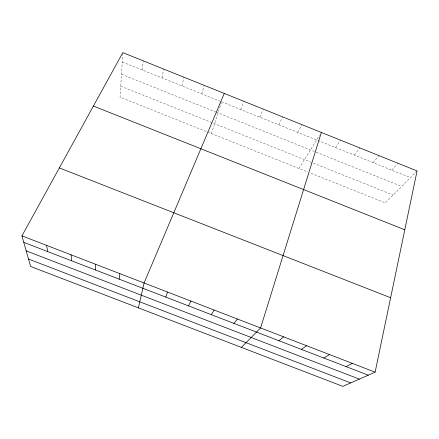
<?xml version="1.0" encoding="UTF-8"?>
<svg xmlns="http://www.w3.org/2000/svg" width="439" height="439" viewBox="0 0 439 439"><rect width="100%" height="100%" fill="white"/><g stroke="black" fill="none" stroke-linecap="round" stroke-linejoin="round"><path stroke-width="0.33" stroke-dasharray="2.19 1.65" d="M122.772 53.3L120.05 97.151L207.016 131.826M142.22 69.982L143.229 60.84M162.15 77.977L163.582 69.027M182.02 85.951L183.875 77.182M201.83 93.902L204.108 85.32M211.4 133.577L221.377 102.485M240.709 109.509L243.81 101.277M259.773 117.158L263.274 109.108M278.787 124.791L282.689 116.911M297.746 132.397L302.048 124.692M298.915 168.472L319.543 135.349M335.511 147.553L340.598 140.195M354.317 155.104L359.793 147.91M373.068 162.628L378.934 155.604M391.769 170.134L398.019 163.275M417.05 170.93L385.321 202.922L310.082 172.922M120.73 86.187L393.146 195.031M207.642 132.079L307.602 171.934M122.234 61.959L220.351 101.338M221.585 101.832L410.416 177.619M121.471 74.24L215.554 111.912M216.175 112.164L315.526 151.943M316.162 152.201L401.669 186.438"/><path stroke-width="0.66" d="M95.482 270.007L95.488 264.24M119.216 279.16L119.825 273.634M375.125 372.162L417.05 170.93L122.816 52.636L21.95 235.858L30.609 266.473L342.854 386.364L375.125 372.162L21.95 235.858M138.373 307.849L144.08 282.99L224.285 93.43M321.348 132.452L260.579 327.955L241.373 347.403M165.744 297.093L167.539 292.045M188.545 305.884L190.916 301.066M211.274 314.648L214.216 310.06M233.927 323.378L237.439 319.021M279.001 340.757L283.643 336.856M301.434 349.406L306.631 345.729M323.784 358.021L329.541 354.569M346.069 366.614L352.369 363.377M28.508 259.043L350.701 382.912M23.794 242.372L368.277 375.175M26.197 250.867L359.327 379.115M59.353 167.917L390.633 297.735M93.403 106.062L404.791 229.778M46.55 245.352L47.769 251.613M71.058 254.812L71.667 260.826"/></g></svg>
